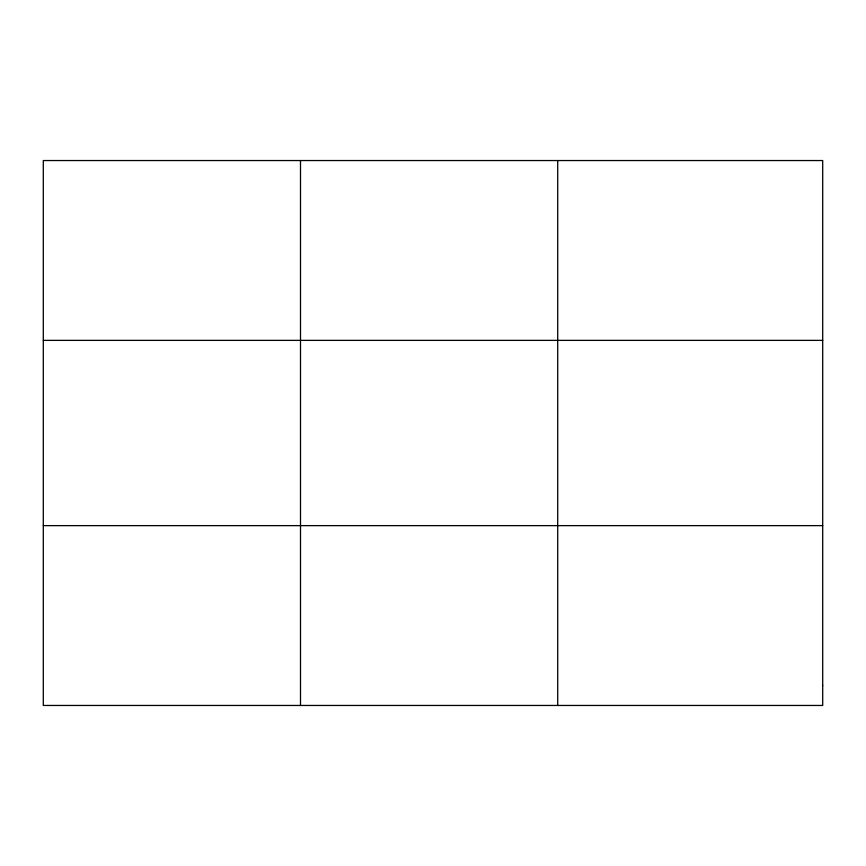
<?xml version="1.0" encoding="UTF-8"?>
<svg xmlns="http://www.w3.org/2000/svg" width="866" height="866" viewBox="0 0 866 866"><rect width="100%" height="100%" fill="white"/><g stroke="black" fill="none" stroke-linecap="round" stroke-linejoin="round"><path stroke-width="1.3" d="M300.502 160.546L300.502 705.454M557.704 160.546L557.704 705.454M43.3 340.37L822.7 340.37M43.3 525.63L822.7 525.63M822.7 685.471L822.7 705.454L43.3 705.454L43.3 160.546L822.7 160.546L822.7 685.471"/></g></svg>
